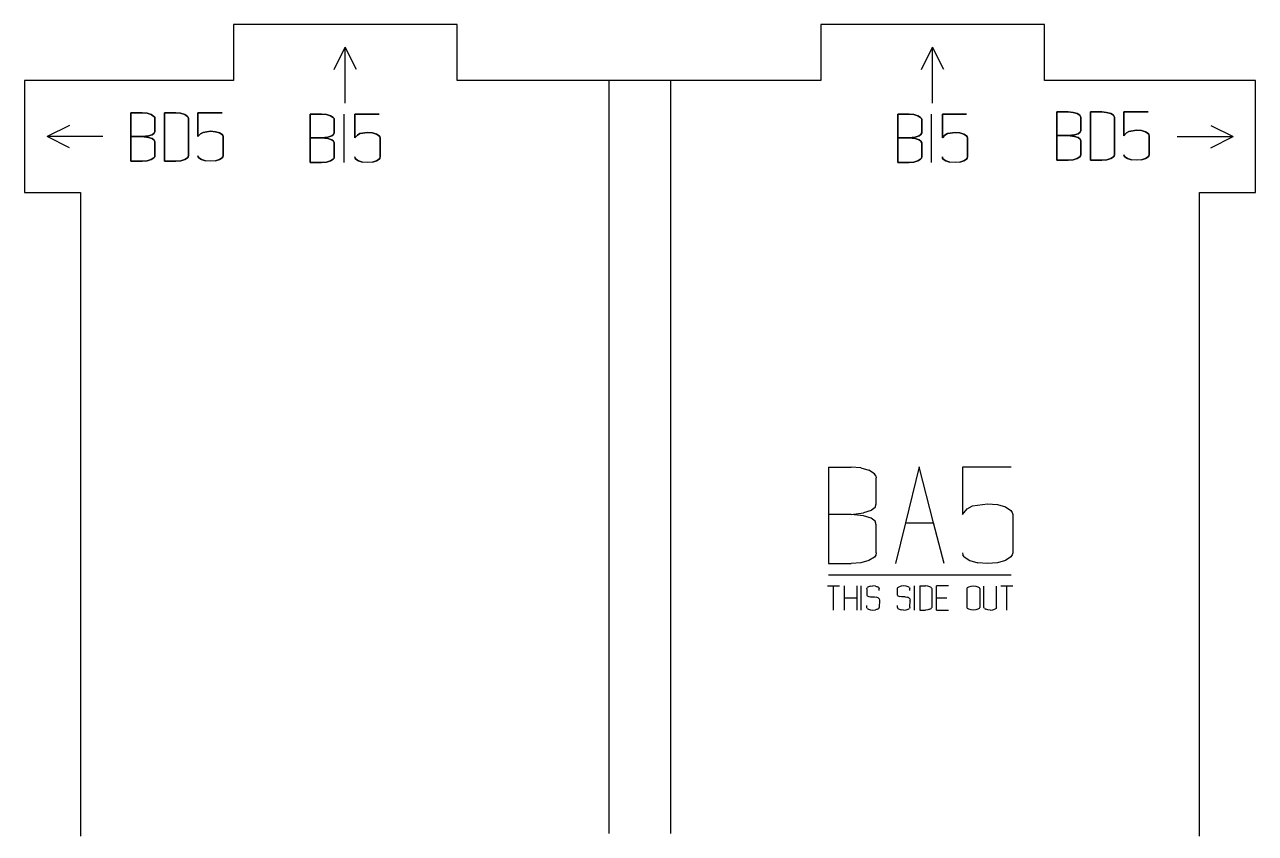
# Model space of a CAD drawing. Header units: millimetres. Extents: x -666 to -556, y -237 to -72.
# Drawn here: x -666.5 to -556.5, y -144.5 to -72.3 of the extents above; entities that cross this region are included whole.
import ezdxf

# ---------------------------------------------------------------- set-up
doc = ezdxf.new("R2010")
doc.units = ezdxf.units.MM
doc.layers.add('coding', color=2, linetype='Continuous')

msp = doc.modelspace()

# ---------------------------------------------------------------- linework, layer by layer
for p, q in [((-627.8, -72.3), (-647.8, -72.3)), ((-647.8, -72.3), (-647.8, -77.3)), ((-627.8, -77.3), (-627.8, -72.3)), ((-575.3, -72.3), (-595.3, -72.3)), ((-595.3, -72.3), (-595.3, -77.3)), ((-575.3, -77.3), (-575.3, -72.3)), ((-666.45, -77.3), (-666.45, -87.3)), ((-647.8, -77.3), (-666.45, -77.3)), ((-595.3, -77.3), (-627.8, -77.3)), ((-556.45, -77.3), (-575.3, -77.3)), ((-556.45, -87.3), (-556.45, -77.3)), ((-666.45, -87.3), (-661.45, -87.3)), ((-661.45, -87.3), (-661.45, -144.8)), ((-561.45, -144.8), (-561.45, -87.3)), ((-561.45, -87.3), (-556.45, -87.3))]:
    msp.add_line(p, q)
at = {"layer": 'coding'}
for p, q in [((-638.8, -76.3), (-637.8, -74.3)), ((-637.8, -79.3), (-637.8, -74.3)), ((-636.8, -76.3), (-637.8, -74.3)), ((-586.3, -76.3), (-585.3, -74.3)), ((-585.3, -79.3), (-585.3, -74.3)), ((-584.3, -76.3), (-585.3, -74.3)), ((-614.2, -144.55), (-614.2, -77.3)), ((-608.7, -144.55), (-608.7, -77.3)), ((-656.95, -80.19), (-656.95, -84.49)), ((-655.94, -80.19), (-656.95, -80.19)), ((-656.95, -82.3), (-656.95, -80.19)), ((-656.95, -80.19), (-655.94, -80.19)), ((-655.51, -80.22), (-655.94, -80.19)), ((-655.94, -80.19), (-655.51, -80.22)), ((-655.14, -80.33), (-655.51, -80.22)), ((-655.51, -80.22), (-655.14, -80.33)), ((-653.96, -84.49), (-653.96, -80.19)), ((-653.96, -80.19), (-652.94, -80.19)), ((-653.96, -80.19), (-653.96, -84.49)), ((-652.94, -80.19), (-653.96, -80.19)), ((-652.94, -80.19), (-652.51, -80.22)), ((-652.51, -80.22), (-652.94, -80.19)), ((-652.51, -80.22), (-652.14, -80.33)), ((-652.14, -80.33), (-652.51, -80.22)), ((-650.96, -82.3), (-650.96, -80.19)), ((-650.96, -80.19), (-648.79, -80.19)), ((-648.79, -80.19), (-650.96, -80.19)), ((-650.96, -80.19), (-650.96, -82.3)), ((-640.93, -80.3), (-640.93, -84.6)), ((-639.91, -80.3), (-640.93, -80.3)), ((-640.93, -82.41), (-640.93, -80.3)), ((-640.93, -80.3), (-639.91, -80.3)), ((-639.48, -80.33), (-639.91, -80.3)), ((-639.91, -80.3), (-639.48, -80.33)), ((-637.93, -80.29), (-637.93, -84.6)), ((-636.93, -82.41), (-636.93, -80.3)), ((-636.93, -80.3), (-634.76, -80.3)), ((-634.76, -80.3), (-636.93, -80.3)), ((-636.93, -80.3), (-636.93, -82.41)), ((-588.42, -80.3), (-588.42, -84.6)), ((-587.41, -80.3), (-588.42, -80.3)), ((-588.42, -82.41), (-588.42, -80.3)), ((-588.42, -80.3), (-587.41, -80.3)), ((-586.98, -80.33), (-587.41, -80.3)), ((-587.41, -80.3), (-586.98, -80.33)), ((-585.43, -80.29), (-585.43, -84.6)), ((-584.43, -82.41), (-584.43, -80.3)), ((-584.43, -80.3), (-582.26, -80.3)), ((-582.26, -80.3), (-584.43, -80.3)), ((-584.43, -80.3), (-584.43, -82.41)), ((-574.2, -80.1), (-574.2, -84.41)), ((-573.18, -80.1), (-574.2, -80.1)), ((-574.2, -82.21), (-574.2, -80.1)), ((-574.2, -80.1), (-573.18, -80.1)), ((-572.75, -80.14), (-573.18, -80.1)), ((-573.18, -80.1), (-572.75, -80.14)), ((-572.39, -80.24), (-572.75, -80.14)), ((-572.75, -80.14), (-572.39, -80.24)), ((-572.14, -80.4), (-572.39, -80.24)), ((-572.39, -80.24), (-572.14, -80.4)), ((-571.2, -84.41), (-571.2, -80.1)), ((-571.2, -80.1), (-570.18, -80.1)), ((-571.2, -80.1), (-571.2, -84.41)), ((-570.18, -80.1), (-571.2, -80.1)), ((-570.18, -80.1), (-569.75, -80.14)), ((-569.75, -80.14), (-570.18, -80.1)), ((-569.75, -80.14), (-569.38, -80.24)), ((-569.38, -80.24), (-569.75, -80.14)), ((-569.38, -80.24), (-569.14, -80.4)), ((-569.14, -80.4), (-569.38, -80.24)), ((-568.2, -82.22), (-568.2, -80.1)), ((-568.2, -80.1), (-566.03, -80.1)), ((-566.03, -80.1), (-568.2, -80.1)), ((-568.2, -80.1), (-568.2, -82.22)), ((-662.45, -81.3), (-664.45, -82.3)), ((-654.9, -80.49), (-655.14, -80.33)), ((-655.14, -80.33), (-654.9, -80.49)), ((-654.83, -80.57), (-654.9, -80.49)), ((-654.9, -80.49), (-654.83, -80.57)), ((-654.81, -80.67), (-654.83, -80.57)), ((-654.83, -80.57), (-654.81, -80.67)), ((-654.81, -81.84), (-654.81, -80.67)), ((-654.81, -80.67), (-654.81, -81.84)), ((-652.14, -80.33), (-651.9, -80.49)), ((-651.9, -80.49), (-652.14, -80.33)), ((-651.9, -80.49), (-651.84, -80.57)), ((-651.84, -80.57), (-651.9, -80.49)), ((-651.84, -80.57), (-651.82, -80.67)), ((-651.82, -80.67), (-651.84, -80.57)), ((-651.82, -80.67), (-651.82, -84.01)), ((-651.82, -84.01), (-651.82, -80.67)), ((-639.11, -80.44), (-639.48, -80.33)), ((-639.48, -80.33), (-639.11, -80.44)), ((-638.87, -80.6), (-639.11, -80.44)), ((-639.11, -80.44), (-638.87, -80.6)), ((-638.8, -80.68), (-638.87, -80.6)), ((-638.87, -80.6), (-638.8, -80.68)), ((-638.78, -80.78), (-638.8, -80.68)), ((-638.8, -80.68), (-638.78, -80.78)), ((-638.78, -81.95), (-638.78, -80.78)), ((-638.78, -80.78), (-638.78, -81.95)), ((-586.61, -80.44), (-586.98, -80.33)), ((-586.98, -80.33), (-586.61, -80.44)), ((-586.37, -80.6), (-586.61, -80.44)), ((-586.61, -80.44), (-586.37, -80.6)), ((-586.3, -80.68), (-586.37, -80.6)), ((-586.37, -80.6), (-586.3, -80.68)), ((-586.28, -80.78), (-586.3, -80.68)), ((-586.3, -80.68), (-586.28, -80.78)), ((-586.28, -81.95), (-586.28, -80.78)), ((-586.28, -80.78), (-586.28, -81.95)), ((-572.08, -80.49), (-572.14, -80.4)), ((-572.14, -80.4), (-572.08, -80.49)), ((-572.05, -80.58), (-572.08, -80.49)), ((-572.08, -80.49), (-572.05, -80.58)), ((-572.05, -81.75), (-572.05, -80.58)), ((-572.05, -80.58), (-572.05, -81.75)), ((-569.14, -80.4), (-569.08, -80.49)), ((-569.08, -80.49), (-569.14, -80.4)), ((-569.08, -80.49), (-569.06, -80.58)), ((-569.06, -80.58), (-569.08, -80.49)), ((-569.06, -80.58), (-569.06, -83.93)), ((-569.06, -83.93), (-569.06, -80.58)), ((-560.45, -81.3), (-558.45, -82.3)), ((-659.45, -82.3), (-664.45, -82.3)), ((-662.45, -83.3), (-664.45, -82.3)), ((-656.95, -84.49), (-656.95, -82.3)), ((-656.95, -82.3), (-655.94, -82.3)), ((-655.94, -82.3), (-656.95, -82.3)), ((-655.94, -82.3), (-655.39, -82.23)), ((-655.39, -82.23), (-655.94, -82.3)), ((-655.94, -82.3), (-655.38, -82.37)), ((-655.38, -82.37), (-655.94, -82.3)), ((-655.39, -82.23), (-655.04, -82.13)), ((-655.04, -82.13), (-655.39, -82.23)), ((-655.38, -82.37), (-655.04, -82.47)), ((-655.04, -82.47), (-655.38, -82.37)), ((-655.04, -82.13), (-654.87, -81.99)), ((-654.87, -81.99), (-655.04, -82.13)), ((-655.04, -82.47), (-654.87, -82.61)), ((-654.87, -82.61), (-655.04, -82.47)), ((-654.87, -81.99), (-654.81, -81.84)), ((-654.81, -81.84), (-654.87, -81.99)), ((-650.74, -82.05), (-650.96, -82.3)), ((-650.96, -82.3), (-650.74, -82.05)), ((-650.51, -81.92), (-650.74, -82.05)), ((-650.74, -82.05), (-650.51, -81.92)), ((-649.84, -81.82), (-650.51, -81.92)), ((-650.51, -81.92), (-649.84, -81.82)), ((-649.4, -81.86), (-649.84, -81.82)), ((-649.84, -81.82), (-649.4, -81.86)), ((-649.03, -81.96), (-649.4, -81.86)), ((-649.4, -81.86), (-649.03, -81.96)), ((-648.79, -82.12), (-649.03, -81.96)), ((-649.03, -81.96), (-648.79, -82.12)), ((-648.73, -82.21), (-648.79, -82.12)), ((-648.79, -82.12), (-648.73, -82.21)), ((-648.71, -82.3), (-648.73, -82.21)), ((-648.73, -82.21), (-648.71, -82.3)), ((-648.71, -84.01), (-648.71, -82.3)), ((-648.71, -82.3), (-648.71, -84.01)), ((-640.93, -84.6), (-640.93, -82.41)), ((-640.93, -82.41), (-639.91, -82.41)), ((-639.91, -82.41), (-640.93, -82.41)), ((-639.91, -82.41), (-639.36, -82.34)), ((-639.36, -82.34), (-639.91, -82.41)), ((-639.91, -82.41), (-639.35, -82.48)), ((-639.35, -82.48), (-639.91, -82.41)), ((-639.36, -82.34), (-639.01, -82.24)), ((-639.01, -82.24), (-639.36, -82.34)), ((-639.35, -82.48), (-639.01, -82.58)), ((-639.01, -82.58), (-639.35, -82.48)), ((-639.01, -82.24), (-638.84, -82.1)), ((-638.84, -82.1), (-639.01, -82.24)), ((-638.84, -82.1), (-638.78, -81.95)), ((-638.78, -81.95), (-638.84, -82.1)), ((-636.71, -82.16), (-636.93, -82.41)), ((-636.93, -82.41), (-636.71, -82.16)), ((-636.48, -82.03), (-636.71, -82.16)), ((-636.71, -82.16), (-636.48, -82.03)), ((-635.8, -81.93), (-636.48, -82.03)), ((-636.48, -82.03), (-635.8, -81.93)), ((-635.36, -81.97), (-635.8, -81.93)), ((-635.8, -81.93), (-635.36, -81.97)), ((-635, -82.07), (-635.36, -81.97)), ((-635.36, -81.97), (-635, -82.07)), ((-634.76, -82.23), (-635, -82.07)), ((-635, -82.07), (-634.76, -82.23)), ((-634.7, -82.32), (-634.76, -82.23)), ((-634.76, -82.23), (-634.7, -82.32)), ((-634.68, -82.41), (-634.7, -82.32)), ((-634.7, -82.32), (-634.68, -82.41)), ((-634.68, -84.12), (-634.68, -82.41)), ((-634.68, -82.41), (-634.68, -84.12)), ((-588.42, -84.6), (-588.42, -82.41)), ((-588.42, -82.41), (-587.41, -82.41)), ((-587.41, -82.41), (-588.42, -82.41)), ((-587.41, -82.41), (-586.86, -82.34)), ((-586.86, -82.34), (-587.41, -82.41)), ((-587.41, -82.41), (-586.85, -82.48)), ((-586.85, -82.48), (-587.41, -82.41)), ((-586.86, -82.34), (-586.51, -82.24)), ((-586.51, -82.24), (-586.86, -82.34)), ((-586.85, -82.48), (-586.51, -82.58)), ((-586.51, -82.58), (-586.85, -82.48)), ((-586.51, -82.24), (-586.34, -82.1)), ((-586.34, -82.1), (-586.51, -82.24)), ((-586.34, -82.1), (-586.28, -81.95)), ((-586.28, -81.95), (-586.34, -82.1)), ((-584.21, -82.16), (-584.43, -82.41)), ((-584.43, -82.41), (-584.21, -82.16)), ((-583.98, -82.03), (-584.21, -82.16)), ((-584.21, -82.16), (-583.98, -82.03)), ((-583.3, -81.93), (-583.98, -82.03)), ((-583.98, -82.03), (-583.3, -81.93)), ((-582.86, -81.97), (-583.3, -81.93)), ((-583.3, -81.93), (-582.86, -81.97)), ((-582.5, -82.07), (-582.86, -81.97)), ((-582.86, -81.97), (-582.5, -82.07)), ((-582.26, -82.23), (-582.5, -82.07)), ((-582.5, -82.07), (-582.26, -82.23)), ((-582.2, -82.32), (-582.26, -82.23)), ((-582.26, -82.23), (-582.2, -82.32)), ((-582.18, -82.41), (-582.2, -82.32)), ((-582.2, -82.32), (-582.18, -82.41)), ((-582.18, -84.12), (-582.18, -82.41)), ((-582.18, -82.41), (-582.18, -84.12)), ((-574.2, -84.41), (-574.2, -82.21)), ((-574.2, -82.21), (-573.18, -82.21)), ((-573.18, -82.21), (-574.2, -82.21)), ((-573.18, -82.21), (-572.63, -82.15)), ((-572.63, -82.15), (-573.18, -82.21)), ((-573.18, -82.21), (-572.62, -82.28)), ((-572.62, -82.28), (-573.18, -82.21)), ((-572.63, -82.15), (-572.29, -82.04)), ((-572.29, -82.04), (-572.63, -82.15)), ((-572.62, -82.28), (-572.29, -82.38)), ((-572.29, -82.38), (-572.62, -82.28)), ((-572.29, -82.04), (-572.11, -81.9)), ((-572.11, -81.9), (-572.29, -82.04)), ((-572.29, -82.38), (-572.11, -82.52)), ((-572.11, -82.52), (-572.29, -82.38)), ((-572.11, -81.9), (-572.05, -81.75)), ((-572.05, -81.75), (-572.11, -81.9)), ((-567.98, -81.96), (-568.2, -82.22)), ((-568.2, -82.22), (-567.98, -81.96)), ((-567.75, -81.83), (-567.98, -81.96)), ((-567.98, -81.96), (-567.75, -81.83)), ((-567.08, -81.73), (-567.75, -81.83)), ((-567.75, -81.83), (-567.08, -81.73)), ((-566.64, -81.77), (-567.08, -81.73)), ((-567.08, -81.73), (-566.64, -81.77)), ((-566.28, -81.88), (-566.64, -81.77)), ((-566.64, -81.77), (-566.28, -81.88)), ((-566.03, -82.03), (-566.28, -81.88)), ((-566.28, -81.88), (-566.03, -82.03)), ((-565.97, -82.12), (-566.03, -82.03)), ((-566.03, -82.03), (-565.97, -82.12)), ((-565.95, -82.22), (-565.97, -82.12)), ((-565.97, -82.12), (-565.95, -82.22)), ((-565.95, -83.93), (-565.95, -82.22)), ((-565.95, -82.22), (-565.95, -83.93)), ((-563.45, -82.3), (-558.45, -82.3)), ((-560.45, -83.3), (-558.45, -82.3)), ((-654.87, -82.61), (-654.81, -82.76)), ((-654.81, -82.76), (-654.87, -82.61)), ((-654.81, -82.76), (-654.81, -84.01)), ((-654.81, -84.01), (-654.81, -82.76)), ((-639.01, -82.58), (-638.84, -82.72)), ((-638.84, -82.72), (-639.01, -82.58)), ((-638.84, -82.72), (-638.78, -82.87)), ((-638.78, -82.87), (-638.84, -82.72)), ((-638.78, -82.87), (-638.78, -84.12)), ((-638.78, -84.12), (-638.78, -82.87)), ((-586.51, -82.58), (-586.34, -82.72)), ((-586.34, -82.72), (-586.51, -82.58)), ((-586.34, -82.72), (-586.28, -82.87)), ((-586.28, -82.87), (-586.34, -82.72)), ((-586.28, -82.87), (-586.28, -84.12)), ((-586.28, -84.12), (-586.28, -82.87)), ((-572.11, -82.52), (-572.05, -82.67)), ((-572.05, -82.67), (-572.11, -82.52)), ((-572.05, -82.67), (-572.05, -83.93)), ((-572.05, -83.93), (-572.05, -82.67)), ((-655.94, -84.49), (-656.95, -84.49)), ((-656.95, -84.49), (-655.94, -84.49)), ((-655.5, -84.46), (-655.94, -84.49)), ((-655.94, -84.49), (-655.5, -84.46)), ((-655.14, -84.36), (-655.5, -84.46)), ((-655.5, -84.46), (-655.14, -84.36)), ((-654.9, -84.2), (-655.14, -84.36)), ((-655.14, -84.36), (-654.9, -84.2)), ((-654.83, -84.11), (-654.9, -84.2)), ((-654.9, -84.2), (-654.83, -84.11)), ((-654.81, -84.01), (-654.83, -84.11)), ((-654.83, -84.11), (-654.81, -84.01)), ((-652.94, -84.49), (-653.96, -84.49)), ((-653.96, -84.49), (-652.94, -84.49)), ((-652.5, -84.46), (-652.94, -84.49)), ((-652.94, -84.49), (-652.5, -84.46)), ((-652.14, -84.36), (-652.5, -84.46)), ((-652.5, -84.46), (-652.14, -84.36)), ((-651.9, -84.2), (-652.14, -84.36)), ((-652.14, -84.36), (-651.9, -84.2)), ((-651.84, -84.11), (-651.9, -84.2)), ((-651.9, -84.2), (-651.84, -84.11)), ((-651.82, -84.01), (-651.84, -84.11)), ((-651.84, -84.11), (-651.82, -84.01)), ((-650.94, -84.11), (-650.96, -84.01)), ((-650.96, -84.01), (-650.94, -84.11)), ((-650.88, -84.2), (-650.94, -84.11)), ((-650.94, -84.11), (-650.88, -84.2)), ((-650.64, -84.35), (-650.88, -84.2)), ((-650.88, -84.2), (-650.64, -84.35)), ((-650.28, -84.46), (-650.64, -84.35)), ((-650.64, -84.35), (-650.28, -84.46)), ((-649.84, -84.49), (-650.28, -84.46)), ((-649.4, -84.46), (-649.84, -84.49)), ((-649.4, -84.46), (-649.03, -84.35)), ((-649.03, -84.35), (-649.4, -84.46)), ((-649.03, -84.35), (-648.79, -84.2)), ((-648.79, -84.2), (-649.03, -84.35)), ((-648.79, -84.2), (-648.73, -84.11)), ((-648.73, -84.11), (-648.79, -84.2)), ((-648.73, -84.11), (-648.71, -84.01)), ((-648.71, -84.01), (-648.73, -84.11)), ((-639.91, -84.6), (-640.93, -84.6)), ((-640.93, -84.6), (-639.91, -84.6)), ((-639.47, -84.57), (-639.91, -84.6)), ((-639.91, -84.6), (-639.47, -84.57)), ((-639.11, -84.47), (-639.47, -84.57)), ((-639.47, -84.57), (-639.11, -84.47)), ((-638.87, -84.31), (-639.11, -84.47)), ((-639.11, -84.47), (-638.87, -84.31)), ((-638.8, -84.22), (-638.87, -84.31)), ((-638.87, -84.31), (-638.8, -84.22)), ((-638.78, -84.12), (-638.8, -84.22)), ((-638.8, -84.22), (-638.78, -84.12)), ((-636.91, -84.22), (-636.93, -84.12)), ((-636.93, -84.12), (-636.91, -84.22)), ((-636.85, -84.31), (-636.91, -84.22)), ((-636.91, -84.22), (-636.85, -84.31)), ((-636.61, -84.46), (-636.85, -84.31)), ((-636.85, -84.31), (-636.61, -84.46)), ((-636.25, -84.57), (-636.61, -84.46)), ((-636.61, -84.46), (-636.25, -84.57)), ((-635.8, -84.6), (-636.25, -84.57)), ((-635.36, -84.57), (-635.8, -84.6)), ((-635.36, -84.57), (-635, -84.46)), ((-635, -84.46), (-635.36, -84.57)), ((-635, -84.46), (-634.76, -84.31)), ((-634.76, -84.31), (-635, -84.46)), ((-634.76, -84.31), (-634.7, -84.22)), ((-634.7, -84.22), (-634.76, -84.31)), ((-634.7, -84.22), (-634.68, -84.12)), ((-634.68, -84.12), (-634.7, -84.22)), ((-587.41, -84.6), (-588.42, -84.6)), ((-588.42, -84.6), (-587.41, -84.6)), ((-586.97, -84.57), (-587.41, -84.6)), ((-587.41, -84.6), (-586.97, -84.57)), ((-586.61, -84.47), (-586.97, -84.57)), ((-586.97, -84.57), (-586.61, -84.47)), ((-586.37, -84.31), (-586.61, -84.47)), ((-586.61, -84.47), (-586.37, -84.31)), ((-586.3, -84.22), (-586.37, -84.31)), ((-586.37, -84.31), (-586.3, -84.22)), ((-586.28, -84.12), (-586.3, -84.22)), ((-586.3, -84.22), (-586.28, -84.12)), ((-584.41, -84.22), (-584.43, -84.12)), ((-584.43, -84.12), (-584.41, -84.22)), ((-584.35, -84.31), (-584.41, -84.22)), ((-584.41, -84.22), (-584.35, -84.31)), ((-584.11, -84.46), (-584.35, -84.31)), ((-584.35, -84.31), (-584.11, -84.46)), ((-583.75, -84.57), (-584.11, -84.46)), ((-584.11, -84.46), (-583.75, -84.57)), ((-583.3, -84.6), (-583.75, -84.57)), ((-582.86, -84.57), (-583.3, -84.6)), ((-582.86, -84.57), (-582.5, -84.46)), ((-582.5, -84.46), (-582.86, -84.57)), ((-582.5, -84.46), (-582.26, -84.31)), ((-582.26, -84.31), (-582.5, -84.46)), ((-582.26, -84.31), (-582.2, -84.22)), ((-582.2, -84.22), (-582.26, -84.31)), ((-582.2, -84.22), (-582.18, -84.12)), ((-582.18, -84.12), (-582.2, -84.22)), ((-573.18, -84.41), (-574.2, -84.41)), ((-574.2, -84.41), (-573.18, -84.41)), ((-572.75, -84.37), (-573.18, -84.41)), ((-573.18, -84.41), (-572.75, -84.37)), ((-572.39, -84.27), (-572.75, -84.37)), ((-572.75, -84.37), (-572.39, -84.27)), ((-572.14, -84.12), (-572.39, -84.27)), ((-572.39, -84.27), (-572.14, -84.12)), ((-572.08, -84.03), (-572.14, -84.12)), ((-572.14, -84.12), (-572.08, -84.03)), ((-572.05, -83.93), (-572.08, -84.03)), ((-572.08, -84.03), (-572.05, -83.93)), ((-570.18, -84.41), (-571.2, -84.41)), ((-571.2, -84.41), (-570.18, -84.41)), ((-569.74, -84.37), (-570.18, -84.41)), ((-570.18, -84.41), (-569.74, -84.37)), ((-569.38, -84.27), (-569.74, -84.37)), ((-569.74, -84.37), (-569.38, -84.27)), ((-569.14, -84.11), (-569.38, -84.27)), ((-569.38, -84.27), (-569.14, -84.11)), ((-569.08, -84.02), (-569.14, -84.11)), ((-569.14, -84.11), (-569.08, -84.02)), ((-569.06, -83.93), (-569.08, -84.02)), ((-569.08, -84.02), (-569.06, -83.93)), ((-568.18, -84.02), (-568.2, -83.93)), ((-568.2, -83.93), (-568.18, -84.02)), ((-568.12, -84.11), (-568.18, -84.02)), ((-568.18, -84.02), (-568.12, -84.11)), ((-567.88, -84.27), (-568.12, -84.11)), ((-568.12, -84.11), (-567.88, -84.27)), ((-567.52, -84.37), (-567.88, -84.27)), ((-567.88, -84.27), (-567.52, -84.37)), ((-567.08, -84.41), (-567.52, -84.37)), ((-566.64, -84.37), (-567.08, -84.41)), ((-566.64, -84.37), (-566.28, -84.27)), ((-566.28, -84.27), (-566.64, -84.37)), ((-566.28, -84.27), (-566.03, -84.11)), ((-566.03, -84.11), (-566.28, -84.27)), ((-566.03, -84.11), (-565.97, -84.02)), ((-565.97, -84.02), (-566.03, -84.11)), ((-565.97, -84.02), (-565.95, -83.93)), ((-565.95, -83.93), (-565.97, -84.02)), ((-594.62, -111.83), (-594.62, -116.05)), ((-594.62, -111.83), (-592.59, -111.83)), ((-591.73, -111.9), (-592.59, -111.83)), ((-591.73, -111.9), (-591, -112.11)), ((-590.5, -112.43), (-591, -112.11)), ((-586.5, -111.81), (-587.73, -116.8)), ((-585.21, -116.8), (-586.5, -111.81)), ((-578.29, -111.83), (-582.63, -111.83)), ((-582.63, -111.83), (-582.63, -116.06)), ((-590.38, -112.6), (-590.5, -112.43)), ((-590.38, -112.6), (-590.34, -112.79)), ((-590.34, -115.12), (-590.34, -112.79)), ((-590.45, -115.43), (-590.8, -115.71)), ((-590.45, -115.43), (-590.34, -115.12)), ((-582.2, -115.55), (-581.73, -115.3)), ((-581.73, -115.3), (-580.39, -115.1)), ((-580.39, -115.1), (-579.5, -115.17)), ((-579.5, -115.17), (-578.78, -115.38)), ((-578.78, -115.38), (-578.3, -115.69)), ((-592.59, -116.05), (-594.62, -116.05)), ((-594.62, -116.05), (-594.62, -120.44)), ((-592.59, -116.05), (-591.48, -115.92)), ((-591.47, -116.18), (-592.59, -116.05)), ((-590.8, -115.71), (-591.48, -115.92)), ((-590.8, -116.4), (-591.47, -116.18)), ((-590.45, -116.67), (-590.8, -116.4)), ((-582.63, -116.06), (-582.2, -115.55)), ((-578.3, -115.69), (-578.18, -115.87)), ((-578.18, -115.87), (-578.14, -116.06)), ((-578.14, -116.06), (-578.14, -119.48)), ((-590.34, -116.97), (-590.45, -116.67)), ((-590.34, -119.48), (-590.34, -116.97)), ((-587.73, -116.8), (-588.63, -120.44)), ((-587.73, -116.8), (-585.21, -116.8)), ((-584.26, -120.44), (-585.21, -116.8)), ((-590.5, -119.86), (-591, -120.17)), ((-590.38, -119.68), (-590.5, -119.86)), ((-590.34, -119.48), (-590.38, -119.68)), ((-582.63, -119.48), (-582.59, -119.67)), ((-582.47, -119.85), (-582.59, -119.67)), ((-582.47, -119.85), (-581.99, -120.16)), ((-578.3, -119.85), (-578.78, -120.16)), ((-578.18, -119.67), (-578.3, -119.85)), ((-578.14, -119.48), (-578.18, -119.67)), ((-594.62, -120.44), (-592.59, -120.44)), ((-591.72, -120.37), (-592.59, -120.44)), ((-591, -120.17), (-591.72, -120.37)), ((-581.99, -120.16), (-581.27, -120.37)), ((-580.39, -120.44), (-581.27, -120.37)), ((-579.5, -120.37), (-580.39, -120.44)), ((-578.78, -120.16), (-579.5, -120.37)), ((-594.62, -121.44), (-578.29, -121.44)), ((-594.69, -122.44), (-594.15, -122.44)), ((-594.15, -124.6), (-594.15, -122.44)), ((-594.15, -122.44), (-593.62, -122.44)), ((-593.19, -123.5), (-593.19, -122.44)), ((-592.07, -122.44), (-592.07, -123.5)), ((-591.69, -124.6), (-591.69, -122.44)), ((-591.19, -122.68), (-591.18, -122.63)), ((-591.19, -122.68), (-591.19, -123.22)), ((-591.18, -122.63), (-591.15, -122.59)), ((-591.03, -122.51), (-591.15, -122.59)), ((-590.85, -122.46), (-591.03, -122.51)), ((-590.85, -122.46), (-590.63, -122.44)), ((-590.41, -122.46), (-590.63, -122.44)), ((-590.41, -122.46), (-590.23, -122.51)), ((-590.11, -122.59), (-590.23, -122.51)), ((-590.08, -122.63), (-590.11, -122.59)), ((-590.08, -122.63), (-590.07, -122.68)), ((-590.07, -122.84), (-590.07, -122.68)), ((-588.45, -122.68), (-588.44, -122.63)), ((-588.45, -123.22), (-588.45, -122.68)), ((-588.44, -122.63), (-588.41, -122.59)), ((-588.41, -122.59), (-588.29, -122.51)), ((-588.11, -122.46), (-588.29, -122.51)), ((-587.89, -122.44), (-588.11, -122.46)), ((-587.67, -122.46), (-587.89, -122.44)), ((-587.49, -122.51), (-587.67, -122.46)), ((-587.37, -122.59), (-587.49, -122.51)), ((-587.37, -122.59), (-587.34, -122.63)), ((-587.33, -122.68), (-587.34, -122.63)), ((-587.33, -122.84), (-587.33, -122.68)), ((-586.95, -122.44), (-586.95, -124.6)), ((-586.45, -122.44), (-586.45, -124.6)), ((-586.45, -122.44), (-585.95, -122.44)), ((-585.73, -122.46), (-585.95, -122.44)), ((-585.55, -122.51), (-585.73, -122.46)), ((-585.42, -122.59), (-585.55, -122.51)), ((-585.39, -122.64), (-585.42, -122.59)), ((-585.39, -122.64), (-585.38, -122.68)), ((-585.38, -122.68), (-585.38, -124.36)), ((-584.96, -123.49), (-584.96, -122.44)), ((-583.89, -122.44), (-584.96, -122.44)), ((-582.21, -122.68), (-582.2, -122.63)), ((-582.21, -124.36), (-582.21, -122.68)), ((-582.2, -122.63), (-582.17, -122.59)), ((-582.17, -122.59), (-582.05, -122.51)), ((-582.05, -122.51), (-581.87, -122.46)), ((-581.87, -122.46), (-581.65, -122.44)), ((-581.65, -122.44), (-581.43, -122.46)), ((-581.43, -122.46), (-581.25, -122.51)), ((-581.25, -122.51), (-581.13, -122.59)), ((-581.13, -122.59), (-581.1, -122.63)), ((-581.1, -122.63), (-581.09, -122.68)), ((-581.09, -122.68), (-581.09, -124.36)), ((-580.71, -124.36), (-580.71, -122.45)), ((-579.59, -124.36), (-579.59, -122.45)), ((-579.21, -122.44), (-578.67, -122.44)), ((-578.67, -124.6), (-578.67, -122.44)), ((-578.67, -122.44), (-578.14, -122.44)), ((-593.19, -123.5), (-592.07, -123.5)), ((-593.19, -124.6), (-593.19, -123.5)), ((-592.07, -123.5), (-592.07, -124.6)), ((-591.19, -123.22), (-591.18, -123.27)), ((-591.19, -124.36), (-591.19, -124.2)), ((-591.18, -123.27), (-591.15, -123.32)), ((-591.15, -123.32), (-591, -123.4)), ((-591, -123.4), (-590.84, -123.42)), ((-590.84, -123.42), (-590.5, -123.43)), ((-590.5, -123.43), (-590.31, -123.45)), ((-590.17, -123.5), (-590.31, -123.45)), ((-590.09, -123.59), (-590.17, -123.5)), ((-590.09, -123.59), (-590.06, -123.72)), ((-590.06, -123.72), (-590.07, -124.36)), ((-588.44, -123.27), (-588.45, -123.22)), ((-588.45, -124.36), (-588.45, -124.2)), ((-588.44, -123.27), (-588.4, -123.32)), ((-588.4, -123.32), (-588.26, -123.4)), ((-588.09, -123.42), (-588.26, -123.4)), ((-587.75, -123.43), (-588.09, -123.42)), ((-587.75, -123.43), (-587.56, -123.45)), ((-587.43, -123.5), (-587.56, -123.45)), ((-587.35, -123.59), (-587.43, -123.5)), ((-587.35, -123.59), (-587.32, -123.72)), ((-587.33, -124.36), (-587.32, -123.72)), ((-584.96, -124.6), (-584.96, -123.49)), ((-584.96, -123.49), (-584.04, -123.49)), ((-591.18, -124.4), (-591.19, -124.36)), ((-591.15, -124.45), (-591.18, -124.4)), ((-591.15, -124.45), (-591.03, -124.53)), ((-591.03, -124.53), (-590.85, -124.58)), ((-590.85, -124.58), (-590.63, -124.6)), ((-590.63, -124.6), (-590.41, -124.58)), ((-590.23, -124.53), (-590.41, -124.58)), ((-590.23, -124.53), (-590.11, -124.45)), ((-590.11, -124.45), (-590.08, -124.4)), ((-590.08, -124.4), (-590.07, -124.36)), ((-588.45, -124.36), (-588.44, -124.4)), ((-588.44, -124.4), (-588.41, -124.45)), ((-588.41, -124.45), (-588.29, -124.53)), ((-588.29, -124.53), (-588.11, -124.58)), ((-587.89, -124.6), (-588.11, -124.58)), ((-587.89, -124.6), (-587.67, -124.58)), ((-587.67, -124.58), (-587.49, -124.53)), ((-587.49, -124.53), (-587.37, -124.45)), ((-587.34, -124.4), (-587.37, -124.45)), ((-587.33, -124.36), (-587.34, -124.4)), ((-586.45, -124.6), (-585.95, -124.6)), ((-585.72, -124.58), (-585.95, -124.6)), ((-585.55, -124.53), (-585.72, -124.58)), ((-585.55, -124.53), (-585.42, -124.45)), ((-585.42, -124.45), (-585.39, -124.4)), ((-585.39, -124.4), (-585.38, -124.36)), ((-584.96, -124.6), (-583.89, -124.6)), ((-582.2, -124.4), (-582.21, -124.36)), ((-582.17, -124.45), (-582.2, -124.4)), ((-582.05, -124.53), (-582.17, -124.45)), ((-581.87, -124.58), (-582.05, -124.53)), ((-581.65, -124.6), (-581.87, -124.58)), ((-581.43, -124.58), (-581.65, -124.6)), ((-581.25, -124.53), (-581.43, -124.58)), ((-581.13, -124.45), (-581.25, -124.53)), ((-581.1, -124.4), (-581.13, -124.45)), ((-581.1, -124.4), (-581.09, -124.36)), ((-580.7, -124.4), (-580.71, -124.36)), ((-580.67, -124.45), (-580.7, -124.4)), ((-580.67, -124.45), (-580.55, -124.53)), ((-580.37, -124.58), (-580.55, -124.53)), ((-580.15, -124.6), (-580.37, -124.58)), ((-580.15, -124.6), (-579.93, -124.58)), ((-579.93, -124.58), (-579.75, -124.53)), ((-579.63, -124.45), (-579.75, -124.53)), ((-579.6, -124.4), (-579.63, -124.45)), ((-579.6, -124.4), (-579.59, -124.36))]:
    msp.add_line(p, q, dxfattribs=at)

doc.saveas('drawing.dxf')
